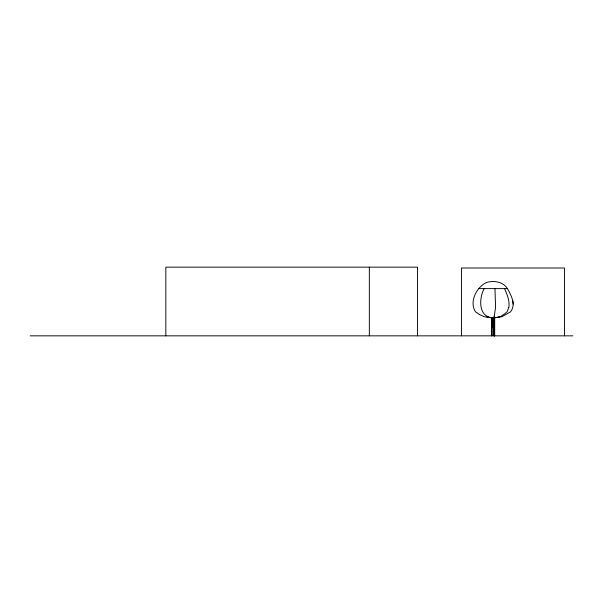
<?xml version="1.0" encoding="UTF-8"?>
<svg xmlns="http://www.w3.org/2000/svg" width="603" height="603" viewBox="0 0 603 603"><rect width="100%" height="100%" fill="white"/><g stroke="black" fill="none" stroke-linecap="round" stroke-linejoin="round"><path stroke-width="0.9" d="M492.04 327.791L492.04 317.902M493.239 327.791L493.239 317.826L494.174 316.726M494.302 317.902L494.302 335.833L494.302 317.796L500.151 316.711L504.04 314.367L507.025 311.841L508.826 307.402M508.826 307.402C510.017 300.867 507.01 294.46 504.568 288.611M479.242 314.359L475.496 311.841C468.848 301.719 476.898 286.365 487.103 282.272C494.377 280.448 503.158 281.744 507.425 288.588C511.276 295.44 516.191 304.53 510.553 311.841L501.945 316.711L494.626 317.796L494.626 335.833L494.626 317.819M494.181 316.711L495.591 307.402L494.957 288.611M484.224 288.611C478.857 297.98 478.149 317.163 492.726 317.796M507.417 288.611L478.639 288.611M497.92 317.397L499.284 317.163M494.151 317.781L494.965 317.691M491.777 317.796L493.02 317.796M494.302 317.796L493.239 317.796L493.231 335.841M30.15 335.841L572.85 335.841M491.566 317.796L486.749 316.892M491.43 317.796L484.111 316.711L479.242 314.367M512.701 300.392L513.251 304.025M564.476 335.841L564.476 268.003L461.461 268.003L461.461 335.841M492.04 317.796L492.04 335.841M491.43 317.864L491.43 335.841M417.495 335.841L417.495 267.159L165.825 267.159L165.825 335.841M369.338 267.159L369.338 335.841"/></g></svg>
